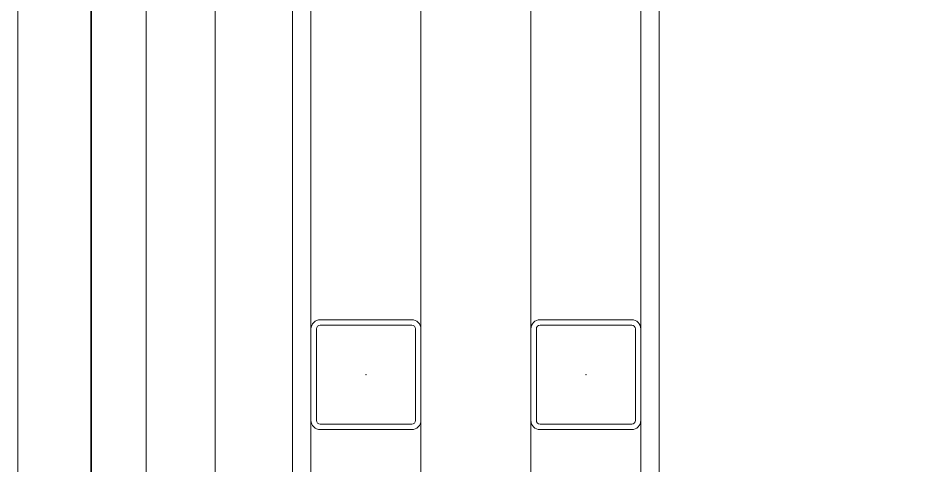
# Model space of a CAD drawing. Extents: x -1281 to 23780, y 0 to 7214.
# Drawn here: x 1147.5 to 1196.04, y 783.06 to 807.48 of the extents above; entities that cross this region are included whole.
import ezdxf

# ---------------------------------------------------------------- set-up
doc = ezdxf.new("R2010")
doc.units = 0
doc.header["$LTSCALE"] = 25
doc.header["$MEASUREMENT"] = 0
doc.layers.get('0').update_dxf_attribs({"color": 9, "lineweight": 9})
for name, color, linetype, lineweight in [('06D', 9, 'Continuous', 9), ('10', 9, 'Continuous', 9), ('11', 9, 'Continuous', 9), ('33', 9, 'BATTING', 9), ('40B', 9, 'Continuous', 9)]:
    doc.layers.add(name, color=color, linetype=linetype, lineweight=lineweight)
doc.linetypes.add('BATTING', pattern='A,0.0001,-0.1,[134,ltypeshp.shx,S=0.1,R=0,X=-0.1,Y=0],-0.2,[134,ltypeshp.shx,S=0.1,R=180,X=0.1,Y=0],-0.1', length=0.4001)

# ---------------------------------------------------------------- blocks, each defined once
blk = doc.blocks.new('prf-60x60')
for points in [[(-2.5, -6), (2.5, -6, 0.414214), (3, -5.5), (3, -0.5, 0.414214), (2.5, 0), (-2.5, 0, 0.414214), (-3, -0.5), (-3, -5.5, 0.414214)], [(-2.5, -5.7), (2.5, -5.7, 0.414214), (2.7, -5.5), (2.7, -0.5, 0.414214), (2.5, -0.3), (-2.5, -0.3, 0.414214), (-2.7, -0.5), (-2.7, -5.5, 0.414214)]]:
    blk.add_lwpolyline(points, format="xyb", close=True)
at = {"color": 252}
blk.add_point((0, -3), dxfattribs=at)
blk = doc.blocks.new('p-zemin kat')
at = {"layer": '06D'}
for points in [[(1719.257, 309.998), (1147.5, 309.998), (1147.5, 824.8)], [(1719.257, 316.789), (1154.5, 316.772), (1154.5, 825), (1162.5, 825)], [(1175.5, 425), (1175.5, 818), (1169.5, 818), (1169.5, 332), (1692.557, 332), (1692.557, 338), (1262.5, 338)]]:
    blk.add_lwpolyline(points, dxfattribs=at)
at = {"layer": '10', "const_width": 0.1}
blk.add_lwpolyline([(1719.257, 313.998), (1151.5, 313.998), (1151.5, 831.63)], dxfattribs=at)
at = {"layer": '11'}
for points in [[(1182.5, 425), (1182.5, 825), (1162.5, 825), (1162.5, 325), (1699.557, 325), (1699.557, 345), (1262.5, 345)], [(1181.5, 425), (1181.5, 824), (1163.5, 824), (1163.5, 326), (1698.557, 326), (1698.557, 344), (1262.5, 344)]]:
    blk.add_lwpolyline(points, dxfattribs=at)
at = {"layer": '33', "ltscale": 0.4}
blk.add_lwpolyline([(1719.257, 321), (1158.504, 321), (1158.247, 827.217)], dxfattribs=at)
at = {"layer": '40B'}
blk.add_lwpolyline([(3287.328, 2825), (2222.5, 2825), (2222.5, 2815), (1955, 2815), (1955, 1945), (1959.5, 1945), (1959.5, 1385), (1162.5, 1385), (1162.5, 730), (1392.5, 730), (1392.5, 325), (1522.5, 325), (1522.5, 725), (1802.596, 725), (1802.596, 730), (1831.783, 791.16), (1935.267, 740.054, -0.306949), (4278.593, 2070.681, 0.001238)], format="xyb", dxfattribs=at)
at = {"layer": '10'}
for p in [(1166.5, 791), (1178.5, 791)]:
    blk.add_blockref('prf-60x60', p, dxfattribs=at)

msp = doc.modelspace()

# ---------------------------------------------------------------- block references
at = {"layer": '10'}
msp.add_blockref('p-zemin kat', (0, 0), dxfattribs=at)

doc.saveas('drawing.dxf')
